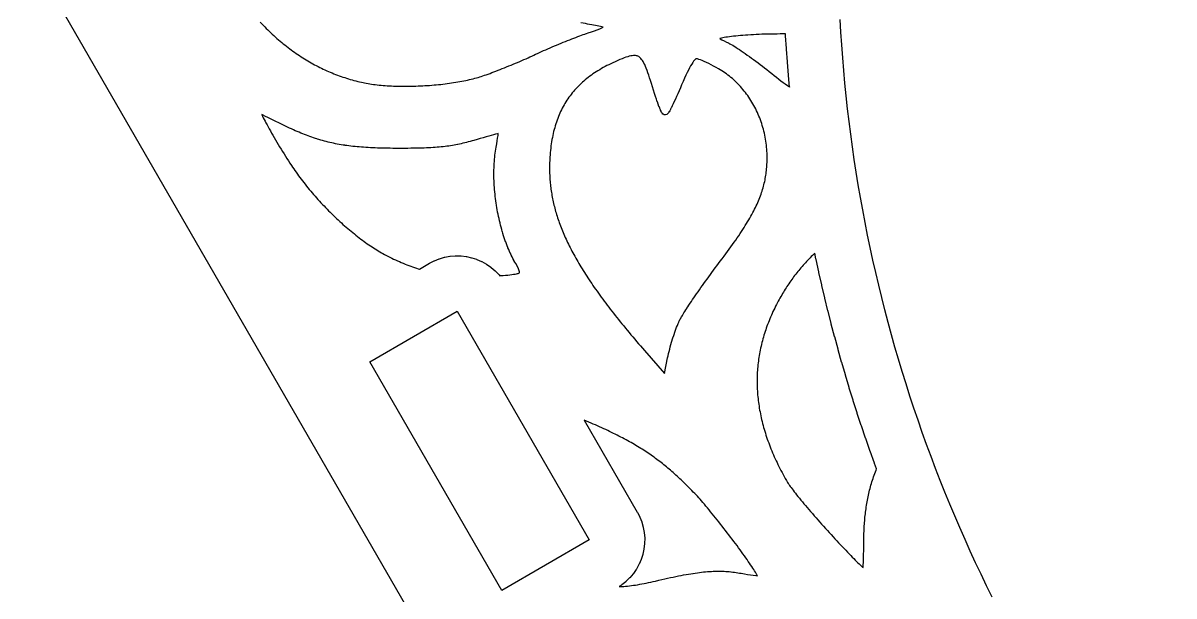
# Model space of a CAD drawing. Header units: millimetres. Extents: x 10 to 410, y 18 to 283.
# Drawn here: x 232 to 267.3, y 200.96 to 218.53 of the extents above; entities that cross this region are included whole.
import ezdxf

# ---------------------------------------------------------------- set-up
doc = ezdxf.new("R2010")
doc.units = ezdxf.units.MM
doc.layers.add('CUT', color=1, linetype='Continuous')

msp = doc.modelspace()

# ---------------------------------------------------------------- linework, layer by layer
at = {"layer": 'CUT'}
for points in [[(337, 160.3782), (372, 221), (337, 281.6218), (267, 281.6218), (232, 221), (267, 160.3782)], [(253.3665, 218.0582), (253.378, 218.0507), (253.4359, 218.0179), (253.5025, 217.9845), (253.5775, 217.9512), (253.578, 217.951), (253.6056, 217.9386), (253.6092, 217.9369), (253.6409, 217.9211), (253.6439, 217.9196), (253.6796, 217.9003), (253.6813, 217.8993), (253.7208, 217.8769), (253.7226, 217.8759), (253.7655, 217.8504), (253.7666, 217.8497), (253.8128, 217.8214), (253.814, 217.8206), (253.8632, 217.7895), (253.8641, 217.789), (253.9161, 217.7554), (253.9167, 217.755), (253.9713, 217.7191), (253.9722, 217.7185), (254.029, 217.6803), (254.0296, 217.6799), (254.0885, 217.6397), (254.0891, 217.6393), (254.1498, 217.5972), (254.1503, 217.5968), (254.2126, 217.553), (254.2132, 217.5526), (254.2768, 217.5072), (254.2772, 217.5069), (254.342, 217.4602), (254.3426, 217.4598), (254.4082, 217.4118), (254.4086, 217.4115), (254.4748, 217.3625), (254.4753, 217.3621), (254.542, 217.3121), (254.5424, 217.3118), (254.6092, 217.2612), (254.6098, 217.2608), (254.6765, 217.2095), (254.6769, 217.2091), (254.7432, 217.1575), (254.7437, 217.1572), (254.8096, 217.1053), (254.8097, 217.1051), (254.8876, 217.0435), (254.9634, 216.9839), (255.0371, 216.9263), (255.109, 216.8705), (255.1789, 216.8166), (255.247, 216.7646), (255.3135, 216.7144), (255.3783, 216.6659), (255.4415, 216.6191), (255.5032, 216.574), (255.5109, 216.5684), (255.4784, 216.9224), (255.4771, 216.9362), (255.477, 216.9372), (255.4445, 217.3285), (255.4445, 217.329), (255.4434, 217.343), (255.4434, 217.3434), (255.4143, 217.735), (255.4143, 217.7352), (255.4133, 217.7491), (255.4132, 217.7498), (255.3876, 218.1417), (255.3867, 218.1556), (255.3867, 218.1565), (255.3842, 218.1993), (255.3523, 218.1986), (255.3517, 218.1986), (255.2878, 218.1977), (255.2869, 218.1977), (255.2228, 218.1974), (255.1274, 218.197), (255.0329, 218.1961), (254.9391, 218.1946), (254.8462, 218.1926), (254.7544, 218.1901), (254.6639, 218.1873), (254.5749, 218.1838), (254.4872, 218.1799), (254.4013, 218.1756), (254.3171, 218.1709), (254.2349, 218.1658), (254.1551, 218.1603), (254.0772, 218.1543), (254.0019, 218.1481), (253.9292, 218.1415), (253.8593, 218.1346), (253.7923, 218.1274), (253.7282, 218.1199), (253.6674, 218.1123), (253.6102, 218.1042), (253.5562, 218.096), (253.5063, 218.0877), (253.4603, 218.0792), (253.4183, 218.0706), (253.381, 218.062)], [(248.1527, 213.8673), (248.1551, 213.8191), (248.158, 213.771), (248.1614, 213.7229), (248.1652, 213.6749), (248.1696, 213.6269), (248.1745, 213.5788), (248.1798, 213.5307), (248.1857, 213.4828), (248.1921, 213.4347), (248.1989, 213.3867), (248.2064, 213.3386), (248.2142, 213.2903), (248.2226, 213.2422), (248.2315, 213.194), (248.241, 213.1458), (248.251, 213.0974), (248.2615, 213.0489), (248.2725, 213.0005), (248.2841, 212.9519), (248.2961, 212.9033), (248.3088, 212.8548), (248.322, 212.8058), (248.3357, 212.757), (248.35, 212.708), (248.3648, 212.6588), (248.3801, 212.6095), (248.396, 212.5603), (248.4125, 212.5107), (248.4295, 212.4611), (248.4471, 212.4114), (248.4653, 212.3616), (248.4841, 212.3115), (248.5034, 212.2612), (248.5232, 212.2109), (248.5437, 212.1604), (248.5648, 212.1097), (248.5864, 212.0588), (248.6086, 212.0078), (248.6314, 211.9565), (248.6548, 211.9051), (248.6788, 211.8535), (248.7035, 211.8016), (248.7286, 211.7496), (248.7545, 211.6973), (248.7809, 211.6449), (248.8079, 211.5922), (248.8356, 211.5394), (248.8638, 211.4862), (248.8927, 211.4327), (248.9222, 211.3791), (248.9523, 211.3252), (248.9831, 211.2711), (249.0144, 211.2167), (249.0465, 211.162), (249.0791, 211.1071), (249.1125, 211.0519), (249.1464, 210.9963), (249.1809, 210.9406), (249.2162, 210.8846), (249.2521, 210.8281), (249.2886, 210.7715), (249.3258, 210.7145), (249.3637, 210.6573), (249.4022, 210.5996), (249.4413, 210.5417), (249.4812, 210.4835), (249.5217, 210.4249), (249.5628, 210.366), (249.6047, 210.3067), (249.6473, 210.2472), (249.6905, 210.1871), (249.7343, 210.1268), (249.7789, 210.0662), (249.8242, 210.0051), (249.8701, 209.9438), (249.9168, 209.8819), (249.9641, 209.8198), (250.0122, 209.7573), (250.0609, 209.6943), (250.1104, 209.631), (250.1606, 209.5672), (250.2114, 209.5031), (250.263, 209.4384), (250.3153, 209.3734), (250.3683, 209.3081), (250.4221, 209.2422), (250.4765, 209.1759), (250.5316, 209.1093), (250.5876, 209.0421), (250.6442, 208.9744), (250.7015, 208.9065), (250.7597, 208.8379), (250.8185, 208.7689), (250.878, 208.6995), (250.9383, 208.6295), (250.9995, 208.5591), (251.0613, 208.4881), (251.6743, 207.7869), (251.771, 208.2631), (251.7712, 208.2639), (251.7845, 208.3269), (251.7848, 208.3284), (251.7996, 208.3935), (251.7999, 208.3948), (251.816, 208.4615), (251.8162, 208.4625), (251.8334, 208.5306), (251.8338, 208.5318), (251.8521, 208.6007), (251.8524, 208.6018), (251.8717, 208.6712), (251.8719, 208.6721), (251.8919, 208.7415), (251.8922, 208.7425), (251.9129, 208.8117), (251.9132, 208.8128), (251.9345, 208.8811), (251.9348, 208.882), (251.9565, 208.9493), (251.9568, 208.9503), (251.9787, 209.0159), (251.9791, 209.0169), (252.0012, 209.0807), (252.0017, 209.0821), (252.0239, 209.1434), (252.0243, 209.1444), (252.0463, 209.203), (252.0469, 209.2047), (252.0688, 209.2601), (252.0694, 209.2614), (252.0908, 209.3133), (252.0916, 209.3154), (252.1126, 209.3633), (252.1137, 209.3656), (252.1341, 209.4091), (252.1354, 209.4118), (252.1475, 209.4357), (252.1486, 209.4378), (252.1631, 209.4648), (252.1639, 209.4663), (252.1806, 209.4962), (252.1814, 209.4976), (252.2004, 209.5303), (252.201, 209.5312), (252.222, 209.5665), (252.2225, 209.5674), (252.2456, 209.6053), (252.2461, 209.6061), (252.2712, 209.6465), (252.2714, 209.6469), (252.2983, 209.6897), (252.2988, 209.6904), (252.3276, 209.7354), (252.3279, 209.736), (252.3585, 209.7831), (252.3587, 209.7833), (252.3909, 209.8326), (252.3913, 209.8332), (252.4252, 209.8843), (252.4253, 209.8845), (252.4607, 209.9375), (252.4609, 209.9377), (252.4977, 209.9925), (252.498, 209.993), (252.5363, 210.0493), (252.5365, 210.0496), (252.5761, 210.1075), (252.5762, 210.1077), (252.617, 210.167), (252.6173, 210.1674), (252.6594, 210.228), (252.6594, 210.228), (252.7025, 210.2899), (252.7027, 210.2902), (252.7468, 210.3531), (252.7471, 210.3534), (252.7923, 210.4174), (252.8383, 210.4823), (252.8385, 210.4826), (252.8853, 210.5482), (252.8855, 210.5484), (252.9331, 210.6147), (252.9332, 210.6149), (252.9814, 210.6817), (252.9816, 210.6819), (253.0305, 210.7493), (253.0306, 210.7495), (253.0799, 210.8172), (253.0801, 210.8175), (253.13, 210.8855), (253.1301, 210.8856), (253.1803, 210.9537), (253.1804, 210.9539), (253.2309, 211.0221), (253.2311, 211.0223), (253.2818, 211.0904), (253.282, 211.0907), (253.333, 211.1587), (253.3331, 211.1589), (253.3841, 211.2266), (253.4428, 211.3044), (253.4999, 211.3808), (253.5554, 211.4558), (253.6096, 211.5294), (253.6624, 211.6019), (253.7137, 211.6729), (253.7636, 211.7428), (253.8121, 211.8115), (253.8591, 211.8789), (253.9049, 211.9452), (253.9494, 212.0105), (253.9925, 212.0747), (254.0342, 212.1378), (254.0747, 212.1999), (254.1139, 212.261), (254.1517, 212.3212), (254.1884, 212.3806), (254.2239, 212.4391), (254.2581, 212.4967), (254.2911, 212.5534), (254.3229, 212.6094), (254.3534, 212.6647), (254.383, 212.7193), (254.4113, 212.7733), (254.4386, 212.8264), (254.4646, 212.8791), (254.4897, 212.9313), (254.5136, 212.9828), (254.5366, 213.034), (254.5584, 213.0846), (254.5793, 213.1348), (254.5991, 213.1845), (254.618, 213.234), (254.6359, 213.2832), (254.6529, 213.3321), (254.6689, 213.3806), (254.684, 213.4291), (254.6983, 213.4774), (254.7116, 213.5256), (254.7241, 213.5736), (254.7358, 213.6217), (254.7467, 213.6696), (254.7566, 213.7176), (254.7659, 213.7658), (254.7744, 213.814), (254.7821, 213.8624), (254.789, 213.911), (254.7953, 213.9598), (254.8007, 214.0088), (254.8056, 214.0582), (254.8097, 214.108), (254.8132, 214.158), (254.8159, 214.2086), (254.8182, 214.2596), (254.8196, 214.311), (254.8205, 214.363), (254.8208, 214.4154), (254.8202, 214.4783), (254.8185, 214.5409), (254.8155, 214.6033), (254.8113, 214.6656), (254.8059, 214.7277), (254.7995, 214.7895), (254.7919, 214.851), (254.7831, 214.9122), (254.7732, 214.9733), (254.7623, 215.0341), (254.7501, 215.0944), (254.7369, 215.1546), (254.7226, 215.2144), (254.7073, 215.2737), (254.6909, 215.3327), (254.6734, 215.3912), (254.6549, 215.4493), (254.6353, 215.5071), (254.6147, 215.5644), (254.5932, 215.6211), (254.5706, 215.6774), (254.547, 215.7331), (254.5224, 215.7883), (254.4968, 215.8429), (254.4703, 215.8971), (254.4429, 215.9505), (254.4145, 216.0033), (254.3852, 216.0555), (254.3549, 216.1071), (254.3238, 216.158), (254.2917, 216.2082), (254.2588, 216.2577), (254.2249, 216.3066), (254.1903, 216.3546), (254.1548, 216.4018), (254.1183, 216.4483), (254.0812, 216.494), (254.0432, 216.5389), (254.0043, 216.5829), (253.9646, 216.6262), (253.9242, 216.6685), (253.883, 216.7099), (253.841, 216.7505), (253.7983, 216.79), (253.7548, 216.8287), (253.7105, 216.8664), (253.6655, 216.9031), (253.6199, 216.9389), (253.5735, 216.9736), (253.5265, 217.0072), (253.4787, 217.0399), (253.4303, 217.0714), (253.3812, 217.102), (253.3313, 217.1314), (253.2558, 217.174), (253.18, 217.2151), (253.1051, 217.2539), (253.0319, 217.2904), (252.9614, 217.3239), (252.8946, 217.354), (252.8324, 217.3805), (252.7761, 217.4026), (252.7269, 217.4201), (252.6867, 217.4324), (252.6581, 217.439), (252.6477, 217.4401), (252.6439, 217.4386), (252.632, 217.431), (252.6141, 217.4157), (252.5919, 217.3925), (252.5665, 217.3614), (252.5384, 217.3224), (252.508, 217.2758), (252.4757, 217.2219), (252.4415, 217.1606), (252.4054, 217.092), (252.3676, 217.0161), (252.3282, 216.933), (252.2871, 216.8426), (252.2442, 216.7451), (252.1996, 216.6398), (252.1601, 216.5463), (252.1599, 216.5458), (252.1209, 216.4549), (252.1207, 216.4544), (252.0826, 216.3669), (252.0823, 216.3663), (252.0453, 216.2827), (252.045, 216.2821), (252.0093, 216.203), (252.009, 216.2023), (251.9749, 216.1282), (251.9746, 216.1275), (251.9424, 216.0589), (251.9421, 216.0582), (251.9121, 215.9956), (251.9115, 215.9944), (251.8838, 215.9385), (251.8832, 215.9372), (251.8581, 215.8883), (251.8572, 215.8866), (251.8351, 215.8455), (251.8337, 215.843), (251.8147, 215.81), (251.8119, 215.8056), (251.7963, 215.7815), (251.7907, 215.7736), (251.7788, 215.7586), (251.7543, 215.7365), (251.7463, 215.7314), (251.7086, 215.717), (251.6682, 215.7187), (251.6319, 215.7362), (251.6239, 215.7423), (251.6008, 215.7671), (251.5893, 215.7847), (251.5839, 215.7939), (251.5694, 215.8223), (251.5672, 215.8271), (251.5499, 215.8659), (251.5488, 215.8684), (251.5289, 215.9166), (251.5282, 215.9184), (251.5059, 215.9755), (251.5053, 215.977), (251.481, 216.0423), (251.4806, 216.0433), (251.4544, 216.1161), (251.4541, 216.1171), (251.4264, 216.1967), (251.4261, 216.1974), (251.397, 216.2831), (251.3968, 216.2838), (251.3666, 216.3749), (251.3663, 216.3757), (251.3353, 216.4717), (251.3352, 216.4722), (251.3035, 216.5722), (251.3032, 216.5729), (251.2713, 216.6763), (251.2429, 216.7684), (251.2157, 216.8545), (251.1893, 216.9352), (251.1637, 217.0104), (251.1387, 217.0803), (251.1142, 217.1447), (251.0901, 217.2038), (251.0662, 217.2575), (251.0426, 217.306), (251.0192, 217.3491), (250.996, 217.3871), (250.9731, 217.42), (250.9505, 217.4476), (250.928, 217.4708), (250.9058, 217.4897), (250.8839, 217.5047), (250.8614, 217.5166), (250.8379, 217.5257), (250.8127, 217.5323), (250.7848, 217.5363), (250.7539, 217.5378), (250.7196, 217.5364), (250.6817, 217.532), (250.6399, 217.5244), (250.5943, 217.5135), (250.545, 217.4994), (250.4917, 217.4819), (250.4346, 217.4613), (250.3735, 217.4375), (250.3083, 217.4106), (250.239, 217.3808), (250.1655, 217.3481), (250.0878, 217.3127), (250.0273, 217.2843), (249.9678, 217.2554), (249.9094, 217.2261), (249.8521, 217.1961), (249.7958, 217.1657), (249.7405, 217.1345), (249.6862, 217.1029), (249.6331, 217.0708), (249.5809, 217.0379), (249.5297, 217.0047), (249.4796, 216.9708), (249.4305, 216.9363), (249.3823, 216.9012), (249.3351, 216.8655), (249.289, 216.8293), (249.2438, 216.7924), (249.1995, 216.755), (249.1564, 216.717), (249.1141, 216.6783), (249.0728, 216.639), (249.0326, 216.5991), (248.9932, 216.5586), (248.9548, 216.5175), (248.9173, 216.4757), (248.8807, 216.4333), (248.8452, 216.3902), (248.8105, 216.3465), (248.7767, 216.3021), (248.7439, 216.257), (248.712, 216.2113), (248.681, 216.1649), (248.6509, 216.1179), (248.6218, 216.07), (248.5935, 216.0215), (248.566, 215.9722), (248.5395, 215.9223), (248.5139, 215.8717), (248.4891, 215.8203), (248.4653, 215.7682), (248.4423, 215.7153), (248.4202, 215.6617), (248.399, 215.6073), (248.3786, 215.5521), (248.3591, 215.4962), (248.3405, 215.4395), (248.3227, 215.382), (248.3058, 215.3238), (248.2898, 215.2647), (248.2746, 215.2047), (248.2603, 215.144), (248.2468, 215.0825), (248.2342, 215.0202), (248.2224, 214.957), (248.2115, 214.8932), (248.2015, 214.8284), (248.1923, 214.7626), (248.1839, 214.6961), (248.1765, 214.6288), (248.1698, 214.5605), (248.1639, 214.4915), (248.159, 214.4215), (248.1548, 214.3507), (248.1525, 214.3022), (248.1506, 214.2535), (248.1493, 214.205), (248.1483, 214.1566), (248.1479, 214.1083), (248.1479, 214.0599), (248.1484, 214.0116), (248.1494, 213.9633), (248.1507, 213.9153)], [(239.3219, 215.7243), (239.3243, 215.7192), (239.3456, 215.6756), (239.3692, 215.6287), (239.3948, 215.5787), (239.4224, 215.526), (239.4519, 215.4705), (239.4832, 215.4126), (239.5162, 215.3524), (239.5507, 215.2903), (239.5867, 215.2262), (239.6241, 215.1604), (239.6627, 215.093), (239.7023, 215.0244), (239.7432, 214.9548), (239.7849, 214.884), (239.8276, 214.8126), (239.8709, 214.7407), (239.9149, 214.6683), (239.9595, 214.5957), (240.0045, 214.523), (240.0498, 214.4506), (240.0955, 214.3785), (240.1413, 214.3068), (240.187, 214.236), (240.2327, 214.166), (240.2677, 214.1133), (240.3034, 214.0606), (240.3397, 214.0078), (240.3767, 213.9551), (240.4144, 213.9023), (240.4527, 213.8496), (240.4916, 213.7969), (240.5311, 213.7442), (240.5713, 213.6917), (240.612, 213.6392), (240.6533, 213.5868), (240.695, 213.5345), (240.7373, 213.4824), (240.7801, 213.4304), (240.8233, 213.3787), (240.867, 213.327), (240.9113, 213.2757), (240.9559, 213.2245), (241.001, 213.1734), (241.0464, 213.1228), (241.0922, 213.0724), (241.1384, 213.0222), (241.1849, 212.9724), (241.2318, 212.9229), (241.279, 212.8736), (241.3264, 212.8248), (241.3741, 212.7764), (241.4222, 212.7283), (241.4704, 212.6806), (241.5189, 212.6333), (241.5675, 212.5865), (241.6164, 212.5402), (241.6654, 212.4942), (241.7147, 212.4488), (241.764, 212.4039), (241.8135, 212.3594), (241.863, 212.3155), (241.9127, 212.2722), (241.9623, 212.2294), (242.0122, 212.1872), (242.062, 212.1455), (242.1117, 212.1046), (242.1616, 212.0643), (242.2115, 212.0245), (242.2611, 211.9855), (242.3109, 211.9471), (242.3605, 211.9094), (242.4101, 211.8725), (242.4595, 211.8362), (242.5089, 211.8007), (242.558, 211.7659), (242.607, 211.7321), (242.6558, 211.6989), (242.7045, 211.6665), (242.7529, 211.6349), (242.801, 211.6042), (242.849, 211.5745), (242.8966, 211.5454), (242.9439, 211.5174), (242.991, 211.4902), (243.0376, 211.464), (243.0841, 211.4387), (243.1302, 211.4142), (243.1895, 211.3836), (243.2489, 211.3537), (243.3079, 211.3245), (243.3668, 211.2962), (243.4255, 211.2686), (243.484, 211.2418), (243.5423, 211.2157), (243.6006, 211.1906), (243.6587, 211.166), (243.7166, 211.1423), (243.7746, 211.1194), (243.8326, 211.097), (243.8903, 211.0755), (243.9481, 211.0548), (244.006, 211.0348), (244.0638, 211.0154), (244.1217, 210.9969), (244.1558, 210.9864), (244.4673, 211.1662), (244.4716, 211.1686), (244.6113, 211.2403), (244.6202, 211.2443), (244.7662, 211.302), (244.7756, 211.3052), (244.9266, 211.3483), (244.936, 211.3505), (245.0905, 211.3787), (245.1003, 211.38), (245.2568, 211.3928), (245.2667, 211.3931), (245.4237, 211.3905), (245.4334, 211.3898), (245.5894, 211.3719), (245.5992, 211.3703), (245.7526, 211.3371), (245.762, 211.3346), (245.9115, 211.2866), (245.9207, 211.2831), (246.0648, 211.2206), (246.0736, 211.2163), (246.2108, 211.1401), (246.2191, 211.1349), (246.3483, 211.0455), (246.3561, 211.0395), (246.4758, 210.9379), (246.4829, 210.9313), (246.5921, 210.8185), (246.5986, 210.811), (246.6203, 210.7837), (246.6501, 210.7859), (246.7267, 210.792), (246.7995, 210.7985), (246.8681, 210.8051), (246.932, 210.8121), (246.991, 210.8191), (247.0444, 210.8263), (247.0919, 210.8336), (247.1329, 210.8407), (247.1664, 210.8477), (247.1912, 210.8539), (247.2053, 210.8586), (247.2062, 210.8591), (247.2231, 210.872), (247.2283, 210.8789), (247.2298, 210.8833), (247.2295, 210.8997), (247.2206, 210.9355), (247.1984, 210.9903), (247.1618, 211.0629), (247.1101, 211.1543), (247.0823, 211.2027), (247.0815, 211.2042), (247.054, 211.254), (247.053, 211.2556), (247.0261, 211.3066), (247.0254, 211.3082), (246.999, 211.3604), (246.9983, 211.3617), (246.9724, 211.4149), (246.9717, 211.4164), (246.9464, 211.4706), (246.9458, 211.4719), (246.921, 211.5271), (246.9204, 211.5286), (246.8962, 211.5848), (246.8956, 211.5861), (246.872, 211.6432), (246.8715, 211.6443), (246.8484, 211.7022), (246.8479, 211.7036), (246.8254, 211.7624), (246.8249, 211.7637), (246.803, 211.8234), (246.8026, 211.8245), (246.7813, 211.8849), (246.7809, 211.8861), (246.7602, 211.9472), (246.7598, 211.9484), (246.7397, 212.0102), (246.7393, 212.0113), (246.7198, 212.0738), (246.7195, 212.0749), (246.7006, 212.1379), (246.7003, 212.139), (246.682, 212.2027), (246.6817, 212.2039), (246.6641, 212.2681), (246.6638, 212.2691), (246.6468, 212.3338), (246.6465, 212.3348), (246.6301, 212.4), (246.6298, 212.4011), (246.6141, 212.4667), (246.6139, 212.4678), (246.5989, 212.5338), (246.5987, 212.5348), (246.5843, 212.6011), (246.584, 212.6022), (246.5703, 212.6689), (246.5702, 212.6698), (246.5571, 212.7367), (246.5568, 212.7379), (246.5445, 212.8051), (246.5444, 212.806), (246.5327, 212.8734), (246.5325, 212.8744), (246.5215, 212.9419), (246.5213, 212.943), (246.511, 213.0107), (246.5109, 213.0117), (246.5013, 213.0794), (246.5012, 213.0804), (246.4923, 213.1482), (246.4921, 213.1494), (246.484, 213.2173), (246.4839, 213.2181), (246.4764, 213.2858), (246.4763, 213.287), (246.4696, 213.3548), (246.4695, 213.3559), (246.4636, 213.4235), (246.4635, 213.4245), (246.4583, 213.492), (246.4582, 213.493), (246.4537, 213.5603), (246.4537, 213.5615), (246.45, 213.6286), (246.4499, 213.6296), (246.4469, 213.6964), (246.4468, 213.6977), (246.4447, 213.7643), (246.4447, 213.7652), (246.4432, 213.8314), (246.4432, 213.8328), (246.4426, 213.8987), (246.4426, 213.8999), (246.4428, 213.9653), (246.4428, 213.9664), (246.4437, 214.0315), (246.4437, 214.0329), (246.4455, 214.0974), (246.4456, 214.0987), (246.4482, 214.1627), (246.4482, 214.1639), (246.4516, 214.2274), (246.4517, 214.2288), (246.4559, 214.2917), (246.456, 214.293), (246.461, 214.3552), (246.4611, 214.3566), (246.4669, 214.4182), (246.4671, 214.4197), (246.4738, 214.4806), (246.474, 214.4822), (246.4816, 214.5423), (246.4818, 214.5438), (246.4902, 214.6031), (246.4904, 214.6046), (246.4996, 214.6632), (246.4999, 214.665), (246.51, 214.7226), (246.5101, 214.7229), (246.5282, 214.824), (246.5438, 214.9185), (246.557, 215.0054), (246.5677, 215.0829), (246.5749, 215.1449), (246.5505, 215.1384), (246.494, 215.123), (246.4298, 215.1052), (246.3589, 215.0856), (246.282, 215.064), (246.1996, 215.0407), (246.1127, 215.016), (246.0216, 214.99), (245.9271, 214.9628), (245.8298, 214.9347), (245.8296, 214.9347), (245.7719, 214.9182), (245.7712, 214.918), (245.7145, 214.9022), (245.7139, 214.902), (245.6583, 214.8869), (245.6573, 214.8866), (245.6024, 214.8723), (245.6017, 214.8722), (245.5476, 214.8585), (245.5467, 214.8582), (245.4932, 214.8452), (245.4923, 214.845), (245.4391, 214.8326), (245.438, 214.8324), (245.3851, 214.8207), (245.3841, 214.8204), (245.3313, 214.8093), (245.3302, 214.8091), (245.2774, 214.7986), (245.2763, 214.7984), (245.2234, 214.7885), (245.2222, 214.7883), (245.1689, 214.779), (245.1677, 214.7788), (245.114, 214.7701), (245.1129, 214.7699), (245.0586, 214.7617), (245.0574, 214.7615), (245.0024, 214.7539), (245.0015, 214.7538), (244.9456, 214.7466), (244.9443, 214.7465), (244.8874, 214.7399), (244.8863, 214.7397), (244.8282, 214.7336), (244.8274, 214.7336), (244.768, 214.7279), (244.7669, 214.7278), (244.7061, 214.7226), (244.7051, 214.7225), (244.6427, 214.7178), (244.6419, 214.7177), (244.5777, 214.7134), (244.5769, 214.7134), (244.5109, 214.7095), (244.5101, 214.7094), (244.442, 214.7059), (244.4413, 214.7059), (244.3711, 214.7028), (244.3706, 214.7028), (244.2981, 214.7), (244.2974, 214.7), (244.2224, 214.6976), (244.2218, 214.6975), (244.1443, 214.6955), (244.1438, 214.6955), (244.0635, 214.6938), (244.0631, 214.6938), (243.9799, 214.6924), (243.9795, 214.6924), (243.8933, 214.6913), (243.893, 214.6913), (243.8037, 214.6904), (243.8032, 214.6904), (243.7105, 214.6899), (243.7104, 214.6899), (243.6143, 214.6895), (243.6139, 214.6895), (243.5142, 214.6895), (243.5141, 214.6895), (243.4289, 214.6896), (243.4284, 214.6896), (243.3449, 214.6901), (243.3446, 214.6901), (243.2626, 214.6908), (243.2621, 214.6908), (243.1817, 214.6919), (243.1815, 214.6919), (243.1026, 214.6932), (243.102, 214.6932), (243.0245, 214.6949), (243.0241, 214.6949), (242.948, 214.6969), (242.9474, 214.697), (242.8727, 214.6994), (242.8722, 214.6994), (242.7988, 214.7021), (242.7983, 214.7021), (242.7262, 214.7051), (242.7255, 214.7051), (242.6546, 214.7086), (242.6541, 214.7086), (242.5844, 214.7124), (242.5837, 214.7125), (242.5151, 214.7167), (242.5145, 214.7167), (242.4471, 214.7212), (242.4463, 214.7213), (242.3799, 214.7263), (242.3792, 214.7263), (242.3138, 214.7317), (242.313, 214.7318), (242.2486, 214.7376), (242.2479, 214.7377), (242.1844, 214.7439), (242.1835, 214.744), (242.1209, 214.7507), (242.1199, 214.7508), (242.0582, 214.758), (242.0576, 214.758), (241.9966, 214.7655), (241.9955, 214.7657), (241.9353, 214.7738), (241.9345, 214.7739), (241.875, 214.7824), (241.874, 214.7825), (241.8151, 214.7915), (241.8141, 214.7917), (241.7559, 214.8012), (241.7549, 214.8014), (241.6973, 214.8114), (241.6963, 214.8115), (241.6392, 214.822), (241.6383, 214.8222), (241.5816, 214.8332), (241.5804, 214.8335), (241.5243, 214.8451), (241.5233, 214.8453), (241.4675, 214.8574), (241.4665, 214.8576), (241.4111, 214.8702), (241.41, 214.8705), (241.3549, 214.8837), (241.3538, 214.8839), (241.2989, 214.8977), (241.298, 214.898), (241.2434, 214.9123), (241.2423, 214.9126), (241.1879, 214.9275), (241.1868, 214.9278), (241.1326, 214.9433), (241.1316, 214.9435), (241.0774, 214.9596), (241.0765, 214.9599), (241.0223, 214.9766), (241.0212, 214.977), (240.9671, 214.9943), (240.966, 214.9946), (240.9119, 215.0126), (240.9111, 215.0129), (240.8568, 215.0315), (240.8559, 215.0318), (240.8016, 215.051), (240.8006, 215.0514), (240.7461, 215.0713), (240.7452, 215.0716), (240.6904, 215.0922), (240.6896, 215.0925), (240.6347, 215.1137), (240.6339, 215.114), (240.5786, 215.1359), (240.5777, 215.1363), (240.5221, 215.1589), (240.5214, 215.1592), (240.4654, 215.1825), (240.4647, 215.1828), (240.4082, 215.2068), (240.4075, 215.2071), (240.3506, 215.2318), (240.3498, 215.2321), (240.2924, 215.2576), (240.292, 215.2578), (240.234, 215.2839), (240.2332, 215.2843), (240.1746, 215.3113), (240.1741, 215.3115), (240.1149, 215.3391), (240.1142, 215.3394), (240.0543, 215.3679), (240.0539, 215.3681), (239.9932, 215.3973), (239.9927, 215.3976), (239.9313, 215.4276), (239.9312, 215.4276), (239.8415, 215.4716), (239.7535, 215.5147), (239.6681, 215.5564), (239.5859, 215.5965), (239.5078, 215.6344), (239.4346, 215.67), (239.3668, 215.7026)], [(256.2828, 211.4718), (256.2509, 211.4416), (256.2129, 211.405), (256.1752, 211.368), (256.1381, 211.331), (256.1016, 211.2937), (256.0654, 211.2562), (256.0297, 211.2184), (255.9945, 211.1805), (255.9598, 211.1424), (255.9255, 211.1039), (255.8916, 211.0653), (255.8581, 211.0265), (255.8252, 210.9873), (255.7925, 210.9479), (255.7603, 210.9083), (255.7285, 210.8683), (255.6971, 210.8282), (255.666, 210.7877), (255.6354, 210.7469), (255.6052, 210.706), (255.5753, 210.6647), (255.5457, 210.623), (255.5165, 210.581), (255.4876, 210.5388), (255.4591, 210.4962), (255.4309, 210.4533), (255.403, 210.4101), (255.3754, 210.3664), (255.348, 210.3225), (255.3211, 210.2784), (255.2945, 210.2337), (255.268, 210.1886), (255.2418, 210.1433), (255.216, 210.0976), (255.1904, 210.0514), (255.165, 210.0049), (255.14, 209.9582), (255.1109, 209.9027), (255.0826, 209.8474), (255.0549, 209.792), (255.0281, 209.7366), (255.0018, 209.681), (254.9763, 209.6255), (254.9514, 209.5699), (254.9272, 209.5143), (254.9038, 209.4586), (254.881, 209.4029), (254.8589, 209.3472), (254.8375, 209.2913), (254.8167, 209.2355), (254.7967, 209.1795), (254.7773, 209.1236), (254.7587, 209.0677), (254.7407, 209.0116), (254.7234, 208.9555), (254.7068, 208.8993), (254.6909, 208.8432), (254.6757, 208.7868), (254.6611, 208.7305), (254.6472, 208.6742), (254.634, 208.6178), (254.6216, 208.5614), (254.6097, 208.5048), (254.5986, 208.4483), (254.5882, 208.3917), (254.5785, 208.3349), (254.5693, 208.2781), (254.5609, 208.2214), (254.5533, 208.1646), (254.5462, 208.1076), (254.5398, 208.0506), (254.5342, 207.9937), (254.5293, 207.9366), (254.525, 207.8793), (254.5213, 207.8221), (254.5184, 207.7648), (254.5161, 207.7075), (254.5146, 207.6501), (254.5137, 207.5926), (254.5135, 207.535), (254.514, 207.4773), (254.5152, 207.4197), (254.517, 207.3619), (254.5196, 207.3041), (254.5228, 207.2463), (254.5267, 207.1881), (254.5312, 207.1301), (254.5365, 207.0722), (254.5425, 207.014), (254.5492, 206.9557), (254.5565, 206.8973), (254.5645, 206.839), (254.5732, 206.7804), (254.5826, 206.7219), (254.5927, 206.6633), (254.6035, 206.6046), (254.6149, 206.5457), (254.627, 206.4869), (254.6398, 206.428), (254.6534, 206.3689), (254.6675, 206.3099), (254.6824, 206.2507), (254.698, 206.1914), (254.7142, 206.1322), (254.7312, 206.0728), (254.7488, 206.0132), (254.7671, 205.9536), (254.7862, 205.894), (254.8059, 205.8342), (254.8263, 205.7743), (254.8474, 205.7145), (254.8691, 205.6545), (254.8917, 205.5944), (254.9149, 205.5343), (254.9387, 205.474), (254.9632, 205.4137), (254.9885, 205.3533), (255.0144, 205.2928), (255.0411, 205.2322), (255.0684, 205.1716), (255.0964, 205.1108), (255.1251, 205.05), (255.1546, 204.9891), (255.1847, 204.9281), (255.2155, 204.867), (255.247, 204.8057), (255.2791, 204.7445), (255.312, 204.6832), (255.3456, 204.6217), (255.3799, 204.5603), (255.415, 204.4986), (255.4502, 204.4375), (255.4652, 204.413), (255.4831, 204.3853), (255.5041, 204.3543), (255.5282, 204.3202), (255.555, 204.2833), (255.5846, 204.2437), (255.6168, 204.2014), (255.6513, 204.1568), (255.6882, 204.11), (255.7272, 204.0611), (255.7682, 204.0102), (255.8112, 203.9576), (255.8561, 203.9031), (255.9026, 203.8472), (255.9506, 203.7899), (256.0002, 203.7312), (256.0512, 203.6713), (256.1033, 203.6103), (256.1566, 203.5485), (256.2109, 203.4858), (256.2661, 203.4225), (256.3221, 203.3585), (256.3788, 203.2942), (256.436, 203.2296), (256.4937, 203.1648), (256.5518, 203.0998), (256.61, 203.035), (256.6683, 202.9704), (256.7267, 202.9061), (256.7849, 202.8422), (256.8429, 202.7788), (256.9006, 202.7162), (256.9578, 202.6543), (257.0144, 202.5934), (257.0703, 202.5336), (257.1255, 202.475), (257.1798, 202.4176), (257.233, 202.3617), (257.2851, 202.3074), (257.336, 202.2547), (257.3854, 202.2038), (257.4335, 202.1549), (257.4799, 202.108), (257.5245, 202.0633), (257.5673, 202.0211), (257.6083, 201.9811), (257.647, 201.9439), (257.6835, 201.9093), (257.7177, 201.8777), (257.7493, 201.8491), (257.7663, 201.8342), (257.7676, 201.8567), (257.7708, 201.9206), (257.7739, 201.9924), (257.7768, 202.0712), (257.7793, 202.1565), (257.7816, 202.2477), (257.7837, 202.3441), (257.7855, 202.445), (257.7869, 202.5498), (257.788, 202.6581), (257.7886, 202.7154), (257.7886, 202.716), (257.7895, 202.7727), (257.7895, 202.7732), (257.7907, 202.8294), (257.7907, 202.8302), (257.7923, 202.886), (257.7924, 202.8865), (257.7943, 202.9418), (257.7943, 202.9426), (257.7966, 202.9975), (257.7966, 202.9981), (257.7992, 203.0525), (257.7993, 203.0532), (257.8023, 203.1072), (257.8023, 203.1078), (257.8056, 203.1614), (257.8056, 203.1622), (257.8093, 203.2155), (257.8094, 203.2163), (257.8135, 203.2692), (257.8136, 203.27), (257.8181, 203.3226), (257.8182, 203.3236), (257.8232, 203.3759), (257.8232, 203.3765), (257.8285, 203.4285), (257.8286, 203.4293), (257.8343, 203.4811), (257.8344, 203.4822), (257.8406, 203.5337), (257.8407, 203.5343), (257.8472, 203.5856), (257.8474, 203.5868), (257.8545, 203.6378), (257.8546, 203.6386), (257.8621, 203.6895), (257.8622, 203.6903), (257.8701, 203.741), (257.8703, 203.742), (257.8787, 203.7926), (257.8788, 203.7936), (257.8877, 203.844), (257.8879, 203.845), (257.8973, 203.8953), (257.8974, 203.896), (257.9072, 203.9463), (257.9074, 203.9473), (257.9177, 203.9975), (257.918, 203.9987), (257.9289, 204.0488), (257.9291, 204.0497), (257.9405, 204.0998), (257.9407, 204.1007), (257.9526, 204.1508), (257.9528, 204.1517), (257.9652, 204.2018), (257.9654, 204.2027), (257.9783, 204.2529), (257.9786, 204.254), (257.9921, 204.3042), (257.9924, 204.3052), (258.0065, 204.3554), (258.0067, 204.3562), (258.0213, 204.4066), (258.0216, 204.4076), (258.0368, 204.4581), (258.0371, 204.4589), (258.0528, 204.5095), (258.0532, 204.5107), (258.0696, 204.5614), (258.0698, 204.5621), (258.0867, 204.6131), (258.087, 204.614), (258.1045, 204.6651), (258.1049, 204.6661), (258.1231, 204.7174), (258.1233, 204.7181), (258.142, 204.7697), (258.1424, 204.7707), (258.1618, 204.8225), (258.162, 204.8232), (258.1772, 204.8627), (258.1189, 205.0207), (258.1186, 205.0215), (258.1139, 205.0346), (257.9812, 205.4042), (257.9811, 205.4045), (257.9764, 205.4177), (257.9762, 205.4182), (257.8467, 205.7889), (257.8464, 205.7896), (257.8419, 205.8028), (257.8419, 205.8029), (257.7156, 206.1748), (257.7154, 206.1754), (257.711, 206.1886), (257.7109, 206.1889), (257.5879, 206.5619), (257.5877, 206.5624), (257.5834, 206.5757), (257.5834, 206.576), (257.4637, 206.95), (257.4635, 206.9504), (257.4593, 206.9637), (257.4592, 206.9642), (257.3428, 207.3392), (257.3427, 207.3395), (257.3386, 207.3529), (257.3384, 207.3534), (257.2252, 207.7294), (257.2252, 207.7296), (257.2212, 207.743), (257.221, 207.7436), (257.1111, 208.1206), (257.1109, 208.1213), (257.1071, 208.1347), (257.1071, 208.1349), (257.0005, 208.5129), (257.0003, 208.5134), (256.9966, 208.5268), (256.9965, 208.5271), (256.8932, 208.906), (256.8931, 208.9065), (256.8895, 208.92), (256.8894, 208.9203), (256.7894, 209.3), (256.7893, 209.3006), (256.7858, 209.3142), (256.7857, 209.3145), (256.689, 209.6951), (256.6889, 209.6953), (256.6855, 209.7088), (256.6854, 209.7094), (256.5921, 210.091), (256.5888, 210.1045), (256.5886, 210.1053), (256.4986, 210.4876), (256.4984, 210.4883), (256.4953, 210.5019), (256.4953, 210.502), (256.4086, 210.885), (256.4084, 210.8856), (256.4054, 210.8992), (256.4054, 210.8995), (256.3221, 211.2833), (256.322, 211.2836), (256.3191, 211.2972), (256.319, 211.2977)], [(242.6327, 208.1439), (245.3173, 209.6939), (249.3673, 202.6791), (246.6827, 201.1291)], [(249.2076, 206.3558), (250.8396, 203.5291), (250.842, 203.5248), (250.9137, 203.3852), (250.9177, 203.3762), (250.9754, 203.2301), (250.9786, 203.2209), (251.0217, 203.07), (251.0239, 203.0605), (251.0521, 202.906), (251.0534, 202.8962), (251.0662, 202.7397), (251.0665, 202.7298), (251.0639, 202.5728), (251.0632, 202.5631), (251.0453, 202.4071), (251.0437, 202.3974), (251.0105, 202.2439), (251.008, 202.2344), (250.96, 202.0849), (250.9565, 202.0757), (250.894, 201.9317), (250.8897, 201.923), (250.8135, 201.7857), (250.8083, 201.7773), (250.7189, 201.6482), (250.7129, 201.6404), (250.6113, 201.5207), (250.6047, 201.5136), (250.4919, 201.4044), (250.4845, 201.3979), (250.3615, 201.3003), (250.3535, 201.2946), (250.2827, 201.2489), (250.3083, 201.2498), (250.3658, 201.2525), (250.4237, 201.2562), (250.4825, 201.2609), (250.5418, 201.2665), (250.602, 201.273), (250.663, 201.2803), (250.7248, 201.2885), (250.7874, 201.2977), (250.851, 201.3078), (250.9158, 201.3187), (250.9815, 201.3305), (251.0482, 201.3432), (251.1162, 201.3569), (251.1854, 201.3714), (251.2558, 201.3867), (251.3274, 201.4029), (251.4006, 201.42), (251.4966, 201.4426), (251.4969, 201.4427), (251.5904, 201.4644), (251.5908, 201.4645), (251.6818, 201.4852), (251.6822, 201.4853), (251.7708, 201.5051), (251.7712, 201.5052), (251.8575, 201.5241), (251.858, 201.5242), (251.9421, 201.5422), (251.9427, 201.5423), (252.0246, 201.5593), (252.025, 201.5594), (252.1048, 201.5756), (252.1054, 201.5757), (252.1831, 201.591), (252.1839, 201.5912), (252.2597, 201.6055), (252.2603, 201.6056), (252.3343, 201.6191), (252.335, 201.6192), (252.4071, 201.6318), (252.4078, 201.6319), (252.4782, 201.6437), (252.4792, 201.6439), (252.548, 201.6547), (252.5486, 201.6548), (252.6157, 201.6649), (252.6169, 201.6651), (252.6826, 201.6742), (252.6833, 201.6743), (252.7475, 201.6827), (252.7488, 201.6828), (252.8117, 201.6902), (252.8126, 201.6903), (252.8741, 201.697), (252.8753, 201.6971), (252.9357, 201.7029), (252.9367, 201.703), (252.9959, 201.7081), (252.9973, 201.7082), (253.0554, 201.7124), (253.0567, 201.7125), (253.1139, 201.7159), (253.1152, 201.716), (253.1714, 201.7186), (253.1728, 201.7186), (253.2282, 201.7204), (253.2296, 201.7205), (253.2842, 201.7215), (253.2854, 201.7215), (253.3393, 201.7218), (253.3408, 201.7218), (253.394, 201.7213), (253.3956, 201.7213), (253.4483, 201.72), (253.4496, 201.7199), (253.5019, 201.7179), (253.5035, 201.7179), (253.5553, 201.7151), (253.5567, 201.715), (253.6082, 201.7115), (253.6098, 201.7113), (253.661, 201.707), (253.6624, 201.7069), (253.7134, 201.7019), (253.7147, 201.7018), (253.7656, 201.6961), (253.767, 201.6959), (253.8179, 201.6895), (253.8194, 201.6893), (253.8703, 201.6821), (253.8714, 201.682), (253.9224, 201.6742), (253.9239, 201.6739), (253.9751, 201.6653), (253.9761, 201.6651), (254.0276, 201.6559), (254.0278, 201.6559), (254.1286, 201.6377), (254.2248, 201.6214), (254.3153, 201.6071), (254.3986, 201.5948), (254.4733, 201.585), (254.5274, 201.5789), (254.5257, 201.5819), (254.5076, 201.614), (254.4869, 201.6492), (254.4638, 201.6872), (254.4384, 201.728), (254.4108, 201.7714), (254.3812, 201.8172), (254.3495, 201.8653), (254.3159, 201.9155), (254.2806, 201.9676), (254.2436, 202.0217), (254.2051, 202.0773), (254.1649, 202.1347), (254.1233, 202.1936), (254.0805, 202.2538), (254.0365, 202.3151), (253.9913, 202.3775), (253.9451, 202.441), (253.8979, 202.5052), (253.8499, 202.5701), (253.8011, 202.6358), (253.7517, 202.7017), (253.7016, 202.7681), (253.6511, 202.8346), (253.6002, 202.9013), (253.549, 202.9679), (253.4976, 203.0344), (253.446, 203.1005), (253.3945, 203.1663), (253.343, 203.2315), (253.2916, 203.296), (253.2405, 203.3599), (253.1899, 203.4227), (253.1395, 203.4846), (253.0898, 203.5452), (253.0406, 203.6045), (252.9922, 203.6625), (252.9445, 203.7189), (252.8979, 203.7737), (252.8522, 203.8266), (252.8075, 203.8776), (252.7641, 203.9267), (252.7221, 203.9734), (252.6813, 204.0179), (252.6419, 204.06), (252.6, 204.1044), (252.5582, 204.1481), (252.5164, 204.1915), (252.4749, 204.2343), (252.4336, 204.2764), (252.3924, 204.3179), (252.3512, 204.3591), (252.3103, 204.3996), (252.2693, 204.4397), (252.2284, 204.4793), (252.1877, 204.5184), (252.1468, 204.5569), (252.106, 204.5951), (252.0653, 204.6327), (252.0245, 204.6699), (251.9836, 204.7067), (251.9427, 204.7431), (251.9017, 204.779), (251.8607, 204.8146), (251.8194, 204.8498), (251.7781, 204.8846), (251.7367, 204.919), (251.6951, 204.9531), (251.6532, 204.9868), (251.6112, 205.0202), (251.569, 205.0532), (251.5264, 205.086), (251.4837, 205.1184), (251.4407, 205.1506), (251.3974, 205.1826), (251.3539, 205.2141), (251.3098, 205.2455), (251.2655, 205.2767), (251.2209, 205.3075), (251.1758, 205.3381), (251.1304, 205.3686), (251.0845, 205.3988), (251.0382, 205.4289), (250.9914, 205.4587), (250.9441, 205.4885), (250.8964, 205.518), (250.8481, 205.5474), (250.7993, 205.5767), (250.75, 205.6058), (250.7001, 205.6347), (250.6495, 205.6637), (250.5984, 205.6926), (250.5467, 205.7212), (250.4944, 205.7499), (250.4413, 205.7784), (250.3876, 205.8071), (250.3333, 205.8355), (250.2782, 205.8639), (250.2223, 205.8924), (250.1657, 205.9208), (250.1083, 205.9492), (250.0502, 205.9777), (249.9912, 206.0061), (249.9315, 206.0346), (249.871, 206.0631), (249.8096, 206.0916), (249.7472, 206.1202), (249.6839, 206.149), (249.6198, 206.1778), (249.5548, 206.2066), (249.4889, 206.2355), (249.4219, 206.2646), (249.3541, 206.2939), (249.2852, 206.3231), (249.2152, 206.3526)]]:
    msp.add_lwpolyline(points, close=True, dxfattribs=at)
for points in [[(239.2743, 218.5596), (239.3202, 218.5114), (239.3662, 218.4638), (239.4124, 218.4168), (239.4588, 218.3706), (239.5054, 218.3247), (239.5521, 218.2796), (239.5992, 218.235), (239.6464, 218.1909), (239.6937, 218.1476), (239.7413, 218.1049), (239.7891, 218.0626), (239.8371, 218.021), (239.8852, 217.98), (239.9336, 217.9396), (239.9821, 217.8998), (240.0308, 217.8606), (240.0798, 217.822), (240.1289, 217.784), (240.1783, 217.7466), (240.2278, 217.7097), (240.2775, 217.6735), (240.3274, 217.6379), (240.3776, 217.6028), (240.4279, 217.5683), (240.4784, 217.5345), (240.5293, 217.5012), (240.5801, 217.4684), (240.6313, 217.4364), (240.6826, 217.4048), (240.7342, 217.3738), (240.7859, 217.3435), (240.838, 217.3137), (240.8901, 217.2845), (240.9425, 217.2559), (240.9951, 217.2279), (241.0478, 217.2005), (241.101, 217.1736), (241.1541, 217.1473), (241.2076, 217.1217), (241.2612, 217.0965), (241.3151, 217.072), (241.3692, 217.048), (241.4234, 217.0246), (241.4779, 217.0019), (241.5326, 216.9797), (241.5875, 216.958), (241.6427, 216.937), (241.6981, 216.9165), (241.7536, 216.8966), (241.8095, 216.8773), (241.8654, 216.8585), (241.9217, 216.8403), (241.9781, 216.8227), (242.0349, 216.8057), (242.0918, 216.7892), (242.149, 216.7734), (242.2063, 216.758), (242.2639, 216.7433), (242.3217, 216.7292), (242.3796, 216.7156), (242.4282, 216.7049), (242.4781, 216.6947), (242.5294, 216.685), (242.582, 216.6758), (242.636, 216.6671), (242.6914, 216.659), (242.7479, 216.6513), (242.8054, 216.6441), (242.8641, 216.6374), (242.9239, 216.6312), (242.9847, 216.6255), (243.0464, 216.6203), (243.109, 216.6155), (243.1725, 216.6113), (243.2366, 216.6076), (243.3014, 216.6043), (243.367, 216.6016), (243.4333, 216.5994), (243.5001, 216.5976), (243.5675, 216.5963), (243.6353, 216.5954), (243.7034, 216.5951), (243.772, 216.5953), (243.841, 216.5959), (243.9101, 216.597), (243.9795, 216.5986), (244.049, 216.6005), (244.1186, 216.6031), (244.1885, 216.6061), (244.2582, 216.6095), (244.3278, 216.6133), (244.3974, 216.6177), (244.4668, 216.6225), (244.5362, 216.6278), (244.6052, 216.6335), (244.674, 216.6397), (244.7423, 216.6462), (244.8103, 216.6533), (244.878, 216.6608), (244.945, 216.6687), (245.0115, 216.6771), (245.0774, 216.6859), (245.1427, 216.6951), (245.2073, 216.7047), (245.2711, 216.7148), (245.3341, 216.7253), (245.3963, 216.7362), (245.4575, 216.7475), (245.5178, 216.7593), (245.5771, 216.7714), (245.6353, 216.7839), (245.6923, 216.7968), (245.7482, 216.8101), (245.803, 216.8239), (245.8564, 216.8379), (245.9084, 216.8524), (245.9591, 216.8672), (246.0084, 216.8824), (246.0545, 216.8972), (246.1034, 216.9135), (246.1549, 216.931), (246.2087, 216.9498), (246.2646, 216.9697), (246.3224, 216.9907), (246.3821, 217.0128), (246.4433, 217.0356), (246.5059, 217.0594), (246.5698, 217.0839), (246.6345, 217.1091), (246.7003, 217.135), (246.7666, 217.1614), (246.8334, 217.1883), (246.9006, 217.2157), (246.9678, 217.2432), (247.035, 217.2712), (247.1019, 217.2992), (247.1685, 217.3275), (247.2344, 217.3557), (247.2995, 217.384), (247.3637, 217.4121), (247.4267, 217.4401), (247.4884, 217.4678), (247.5487, 217.4952), (247.6071, 217.5222), (247.664, 217.5489), (247.7212, 217.5757), (247.7215, 217.5758), (247.7804, 217.6031), (247.7811, 217.6034), (247.8417, 217.631), (247.8419, 217.6311), (247.9039, 217.6591), (247.9044, 217.6593), (247.9677, 217.6875), (247.968, 217.6877), (248.0324, 217.7161), (248.0327, 217.7162), (248.098, 217.7448), (248.0985, 217.745), (248.1646, 217.7735), (248.1649, 217.7736), (248.2315, 217.8021), (248.2318, 217.8023), (248.2988, 217.8307), (248.299, 217.8308), (248.3662, 217.8591), (248.3667, 217.8593), (248.434, 217.8872), (248.4341, 217.8872), (248.5012, 217.9149), (248.5017, 217.9151), (248.5685, 217.9423), (248.5687, 217.9424), (248.635, 217.9692), (248.6355, 217.9694), (248.7012, 217.9956), (248.7013, 217.9957), (248.7661, 218.0214), (248.7666, 218.0215), (248.8303, 218.0464), (248.8306, 218.0466), (248.8932, 218.0708), (248.8937, 218.071), (248.9549, 218.0943), (248.9552, 218.0944), (249.0148, 218.1169), (249.0154, 218.1171), (249.0733, 218.1385), (249.0737, 218.1386), (249.1296, 218.159), (249.1302, 218.1592), (249.1841, 218.1785), (249.1845, 218.1787), (249.2361, 218.1969), (249.2371, 218.1972), (249.2863, 218.214), (249.287, 218.2143), (249.3335, 218.2297), (249.4317, 218.2627), (249.5235, 218.2953), (249.6087, 218.3271), (249.6865, 218.3579), (249.7558, 218.3871), (249.7929, 218.404), (249.7541, 218.4134), (249.7097, 218.4238), (249.662, 218.4345), (249.611, 218.4454), (249.557, 218.4566), (249.5003, 218.468), (249.4409, 218.4796), (249.3789, 218.4913), (249.3146, 218.5031), (249.2481, 218.5152), (249.1796, 218.5272), (249.1092, 218.5392)], [(261.728, 200.9211), (261.5543, 201.2733), (261.3837, 201.627), (261.2161, 201.9822), (261.0517, 202.3388), (260.8905, 202.6969), (260.7323, 203.0563), (260.5773, 203.4171), (260.4254, 203.7792), (260.2767, 204.1427), (260.1312, 204.5074), (259.9889, 204.8734), (259.8498, 205.2407), (259.7138, 205.6091), (259.5811, 205.9787), (259.4517, 206.3494), (259.3254, 206.7213), (259.2025, 207.0942), (259.0827, 207.4682), (258.9663, 207.8433), (258.8531, 208.2193), (258.7432, 208.5963), (258.6366, 208.9743), (258.5333, 209.3531), (258.4334, 209.7329), (258.3367, 210.1135), (258.2434, 210.495), (258.1533, 210.8772), (258.0667, 211.2602), (257.9834, 211.644), (257.9034, 212.0284), (257.8268, 212.4136), (257.7535, 212.7994), (257.6837, 213.1858), (257.6171, 213.5729), (257.554, 213.9604), (257.4943, 214.3486), (257.4379, 214.7372), (257.385, 215.1263), (257.3354, 215.5159), (257.2893, 215.9059), (257.2465, 216.2962), (257.2072, 216.6869), (257.1712, 217.078), (257.1387, 217.4693), (257.1096, 217.861), (257.0839, 218.2528), (257.0617, 218.6449)]]:
    msp.add_lwpolyline(points, dxfattribs=at)

doc.saveas('drawing.dxf')
